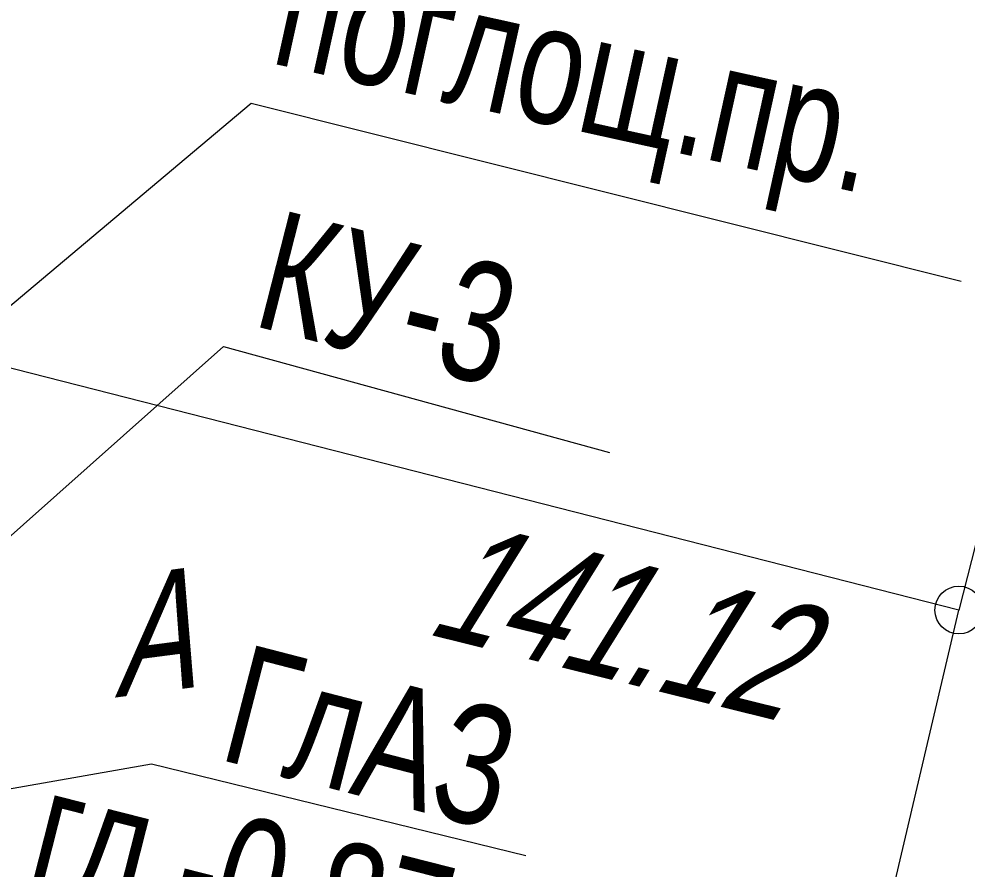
# Model space of a CAD drawing. Extents: x 10098 to 11902, y 8648 to 10202.
# Drawn here: x 11389.38 to 11397.31, y 9040.16 to 9047.27 of the extents above; entities that cross this region are included whole.
import ezdxf

# ---------------------------------------------------------------- set-up
doc = ezdxf.new("R2010")
doc.units = 0
for name, color, linetype in [('20_Строения', 7, 'Continuous'), ('38_Высотные_отметки', 7, 'Continuous'), ('49_Проекты', 7, 'Continuous'), ('52_Топонимика', 7, 'Continuous')]:
    doc.layers.add(name, color=color, linetype=linetype)
doc.layers.add('7_Электрокабели', color=1, linetype='Continuous', lineweight=30)
doc.styles.add('mggt', font='russian_1251.shx', dxfattribs={"width": 0.75, "oblique": 18, "height": 1})

msp = doc.modelspace()

# ---------------------------------------------------------------- linework, layer by layer
at = {"layer": '20_Строения', "color": 8, "linetype": 'Continuous', "lineweight": 15}
for points in [[(11380.9004, 9046.4935), (11381.3698, 9048.3346), (11379.8194, 9048.7299), (11381.3439, 9054.7086), (11399.2316, 9050.1477), (11397.2377, 9042.3279)], [(11397.2377, 9042.3279), (11380.9004, 9046.4935)], [(11386.4297, 9038.8205), (11395.8772, 9036.5349), (11397.2377, 9042.3279)]]:
    msp.add_lwpolyline(points, dxfattribs=at)
at = {"layer": '38_Высотные_отметки', "color": 8, "lineweight": 9}
msp.add_circle((11397.2377, 9042.3279, 140.0924), 0.2, dxfattribs=at)
at = {"layer": '49_Проекты', "color": 8, "linetype": 'Continuous', "lineweight": 15}
msp.add_lwpolyline([(11383.1915, 9039.7377), (11391.318, 9046.5662), (11397.2573, 9045.0784)], dxfattribs=at)
at = {"layer": '7_Электрокабели', "color": 8, "linetype": 'Continuous', "lineweight": 15}
for points in [[(11386.342, 9040.313), (11391.0865, 9044.533), (11394.3156, 9043.6469)], [(11386.342, 9040.313), (11390.4848, 9041.0402), (11393.6139, 9040.2746)]]:
    msp.add_lwpolyline(points, dxfattribs=at)

# ---------------------------------------------------------------- texts
at = {"layer": '38_Высотные_отметки', "color": 8, "lineweight": 15, "style": 'mggt', "oblique": 18, "width": 0.75}
msp.add_text('141.12', height=1, rotation=346.1002, dxfattribs=at).set_placement((11392.7592, 9042.1339, 140.0924))
at = {"layer": '49_Проекты', "color": 8, "linetype": 'Continuous', "lineweight": 15, "style": 'mggt', "width": 0.75}
msp.add_text('поглощ.пр.', height=1, rotation=347.5614, dxfattribs=at).set_placement((11391.4636, 9046.9058))
at = {"layer": '52_Топонимика', "color": 8, "lineweight": 15, "style": 'mggt', "oblique": 18, "width": 0.75}
msp.add_text('А', height=1, rotation=7.42269, dxfattribs=at).set_placement((11390.1757, 9041.5953))
at = {"layer": '7_Электрокабели', "color": 8, "linetype": 'Continuous', "lineweight": 15, "style": 'mggt', "width": 0.75}
for s, rotation, p in [('КУ-3', 345.71406, (11391.3135, 9044.7112)), ('ГлАЗ', 345.49664, (11391.0309, 9041.0819)), ('гл.-0.87', 345.75284, (11389.4184, 9040.0508))]:
    msp.add_text(s, height=1, rotation=rotation, dxfattribs=at).set_placement(p)

doc.saveas('drawing.dxf')
